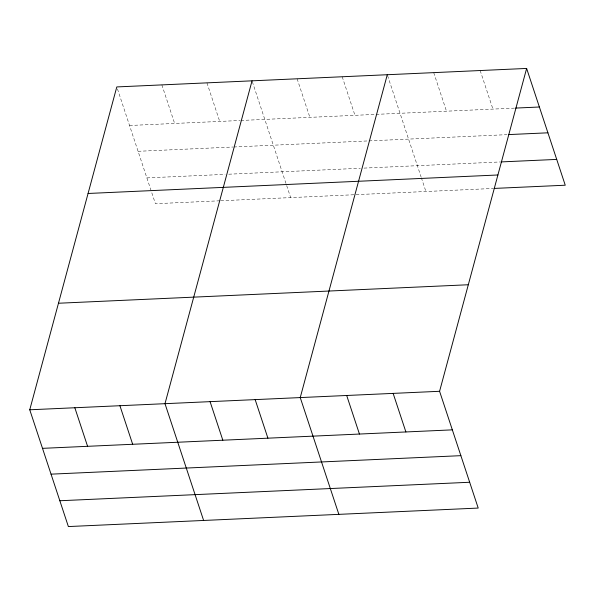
<?xml version="1.0" encoding="UTF-8"?>
<svg xmlns="http://www.w3.org/2000/svg" width="595" height="595" viewBox="0 0 595 595"><rect width="100%" height="100%" fill="white"/><g stroke="black" fill="none" stroke-linecap="round" stroke-linejoin="round"><path stroke-width="0.45" stroke-dasharray="2.98 2.23" d="M129.546 125.493L239.949 120.51M240.871 120.473L375.2 114.411M376.114 114.366L514.794 108.112M138.085 151.301L232.846 147.025M233.768 146.987L368.097 140.926M369.012 140.889L506.933 134.663M146.876 177.898L225.081 174.365M228.763 174.201L360.325 168.266M364.006 168.102L500.246 161.952M219.815 200.798L155.414 203.706L116.791 86.93M220.738 200.76L493.3 188.466M480.18 70.537L492.935 109.101M433.733 72.635L446.488 111.191M387.576 75.602L421.067 176.879M421.357 177.741L425.908 191.501M342.207 76.762L354.955 115.326M297.121 78.793L309.876 117.356M252.332 81.708L290.658 197.607M206.956 82.861L219.711 121.425M161.877 84.899L174.633 123.455"/><path stroke-width="0.89" d="M526.627 68.44L439.586 391.294L478.209 508.071L68.373 526.56L29.75 409.784L116.791 86.93L526.627 68.44L565.25 185.216L494.214 188.422M252.042 80.831L164.994 403.678L203.616 520.454M387.286 74.725L300.244 397.579L338.86 514.355M515.701 108.074L539.382 107.003M508.755 134.582L547.921 132.811M501.161 161.914L556.712 159.408M88.067 193.472L497.903 174.982M58.474 303.242L468.31 284.752M29.75 409.784L439.586 391.294M42.505 448.347L452.341 429.858M51.036 474.156L460.872 455.666M59.835 500.745L469.671 482.262M393.139 393.392L405.894 431.948M346.692 395.482L359.44 434.045M255.158 399.617L267.914 438.173M210.08 401.647L222.828 440.211M119.915 405.716L132.67 444.279M74.829 407.746L87.584 446.31"/></g></svg>
